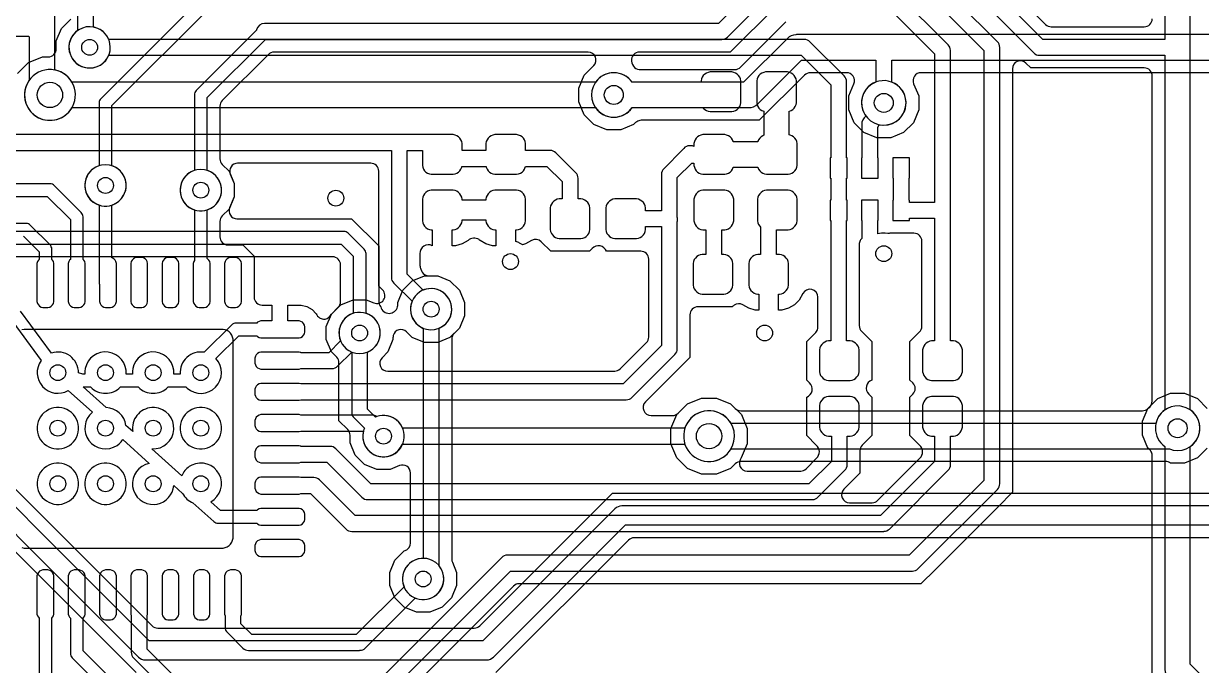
# Model space of a CAD drawing. Header units: millimetres. Extents: x -12.6 to 79.4, y -27 to 65.1.
# Drawn here: x 30.82 to 49.66, y 46.11 to 56.39 of the extents above; entities that cross this region are included whole.
import ezdxf

# ---------------------------------------------------------------- set-up
doc = ezdxf.new("R2010")
doc.units = ezdxf.units.MM

msp = doc.modelspace()

# ---------------------------------------------------------------- linework, layer by layer
at = {"layer": '16_copper'}
for points in [[(28.278, 56.185), (30.904, 56.185), (30.912, 56.177), (30.912, 55.482, 0.952689), (31.548, 54.976), (31.581, 55.019, 0.537101), (31.318, 55.645), (31.318, 57.877), (31.386, 57.877), (31.386, 58.977), (30.936, 58.977), (30.936, 58.197), (30.913, 57.937, 0.022677), (30.912, 57.919), (30.912, 56.591), (28.194, 56.591, 0.198912)], [(31.684, 57.877), (31.684, 56.275), (31.659, 56.256), (31.628, 56.225), (31.602, 56.191), (31.58, 56.153), (31.564, 56.113), (31.552, 56.072), (31.547, 56.029), (31.547, 55.985), (31.552, 55.942), (31.564, 55.901), (31.58, 55.861), (31.602, 55.823), (31.628, 55.789), (31.659, 55.758), (31.693, 55.732), (31.731, 55.71), (31.771, 55.694), (31.812, 55.682), (31.855, 55.677), (31.899, 55.677), (31.942, 55.682, 0.824963), (31.938, 56.332), (31.938, 57.877)], [(43.129, 57.584), (41.934, 56.388), (34.671, 56.388, 0.3458), (34.548, 56.291), (34.546, 56.28), (33.583, 55.317, 0.198912), (33.553, 55.245), (33.553, 54.036), (33.549, 54.034), (33.509, 54.018), (33.471, 53.996), (33.437, 53.97), (33.406, 53.939), (33.38, 53.905), (33.358, 53.867), (33.342, 53.827), (33.33, 53.786), (33.325, 53.743), (33.325, 53.699), (33.33, 53.656), (33.342, 53.615), (33.358, 53.575), (33.38, 53.537), (33.406, 53.503), (33.437, 53.472), (33.471, 53.446), (33.509, 53.424), (33.549, 53.408), (33.59, 53.396), (33.633, 53.391), (33.677, 53.391), (33.72, 53.396, 0.773262), (33.757, 54.036), (33.757, 55.203), (34.688, 56.134), (41.986, 56.134, 0.198912), (42.076, 56.171), (43.346, 57.441, 0.198912)], [(43.586, 57.394), (42.123, 55.931), (40.67, 55.931, 0.439436), (40.544, 55.793), (40.545, 55.786, 0.428142), (40.695, 55.651), (42.197, 55.651, 0.198912), (42.287, 55.689), (43.012, 56.413)], [(33.71, 56.841), (32.059, 55.19, 0.198912), (32.029, 55.118), (32.029, 54.112), (32.025, 54.111), (31.985, 54.094), (31.947, 54.072), (31.913, 54.046), (31.882, 54.015), (31.856, 53.981), (31.834, 53.944), (31.818, 53.904), (31.806, 53.862), (31.801, 53.819), (31.801, 53.776), (31.806, 53.733), (31.818, 53.691), (31.834, 53.651), (31.856, 53.613), (31.882, 53.579), (31.913, 53.548), (31.947, 53.522), (31.985, 53.5), (32.025, 53.484), (32.066, 53.473), (32.109, 53.467), (32.153, 53.467), (32.196, 53.473, 0.773262), (32.233, 54.112), (32.233, 55.076), (33.824, 56.667)], [(54.61, 56.21), (43.18, 56.21), (43.17, 56.209, 0.185976), (43.036, 56.151), (42.334, 55.448), (40.551, 55.448, 0.990827), (39.963, 55.047), (39.991, 55.01, 0.487432), (40.551, 55.042), (42.418, 55.042, 0.198912), (42.562, 55.101), (43.264, 55.804), (44.45, 55.804), (44.45, 55.45, 0.981272), (44.692, 54.781), (44.735, 54.798, 0.654591), (44.704, 55.45), (44.704, 55.804), (54.526, 55.804)], [(54.389, 55.601), (45.172, 55.601, 0.534511), (45.055, 55.425), (45.136, 55.229), (45.136, 55.007), (45.051, 54.801), (44.894, 54.644), (44.688, 54.559), (44.466, 54.559), (44.26, 54.644), (44.103, 54.801), (44.018, 55.007), (44.018, 55.229), (44.099, 55.425, 0.534511), (43.982, 55.601), (43.401, 55.601, 0.198912), (43.311, 55.563), (42.586, 54.839), (40.695, 54.839, 0.147566), (40.626, 54.817), (40.617, 54.811, 0.096784), (40.576, 54.771), (40.37, 54.686), (40.148, 54.686), (39.942, 54.771), (39.785, 54.928), (39.7, 55.134), (39.7, 55.356), (39.785, 55.562), (39.938, 55.714, 0.668179), (39.848, 55.931), (34.824, 55.931, 0.198912), (34.735, 55.894), (33.997, 55.156, 0.198912), (33.96, 55.066), (33.96, 54.223, 0.198912), (33.997, 54.133), (34.107, 54.023), (34.188, 53.827), (34.188, 53.615), (34.116, 53.439, 0.534518), (34.233, 53.264), (36.067, 53.264), (36.5, 52.831), (36.5, 51.937, 0.16802), (36.527, 51.859), (36.533, 51.852, 0.782329), (36.8, 51.854), (36.801, 51.861, 0.104212), (36.805, 51.922), (36.886, 52.118), (37.036, 52.268), (37.232, 52.349), (37.444, 52.349), (37.64, 52.268), (37.79, 52.118), (37.871, 51.922), (37.871, 51.71), (37.79, 51.514), (37.705, 51.429, 0.198912), (37.668, 51.339), (37.668, 47.813, 0.098497), (37.678, 47.765), (37.744, 47.604), (37.744, 47.392), (37.663, 47.196), (37.513, 47.046), (37.317, 46.965), (37.105, 46.965), (36.909, 47.046), (36.759, 47.196), (36.678, 47.392), (36.678, 47.604), (36.759, 47.8), (36.909, 47.95, 0.351345), (37.008, 48.076), (37.008, 49.195, 0.534518), (36.832, 49.313), (36.682, 49.251), (36.47, 49.251), (36.274, 49.332), (36.124, 49.482), (36.043, 49.678), (36.043, 49.798, 0.198912), (36.005, 49.888), (35.865, 50.028), (35.865, 50.958, 0.198912), (35.828, 51.048), (35.743, 51.133), (35.662, 51.329), (35.662, 51.541), (35.743, 51.737), (35.853, 51.847, 0.198912), (35.89, 51.937), (35.89, 52.526, 0.416639), (35.762, 52.654), (29.465, 52.654)], [(29.591, 52.857), (35.899, 52.857), (36.093, 52.663), (36.093, 51.75, 0.696855), (36.068, 51.13), (36.068, 50.165, 0.198912), (36.105, 50.075), (36.271, 49.91), (36.263, 49.89), (36.251, 49.849), (36.246, 49.806), (36.246, 49.762), (36.251, 49.719), (36.263, 49.678), (36.279, 49.638), (36.301, 49.6), (36.327, 49.566), (36.358, 49.535), (36.392, 49.509), (36.43, 49.487), (36.47, 49.471), (36.511, 49.459), (36.554, 49.454), (36.598, 49.454), (36.641, 49.459, 1), (36.511, 50.109), (36.47, 50.097), (36.45, 50.089), (36.322, 50.218), (36.322, 51.13, 0.696855), (36.297, 51.75), (36.297, 52.705, 0.198912), (36.267, 52.777), (36.013, 53.031, 0.198912), (35.941, 53.061), (29.633, 53.061)], [(5.143, 48.489), (20.447, 48.489, 0.198912), (20.555, 48.533), (22.161, 50.14), (28.766, 50.14), (32.658, 46.247, 0.198912), (32.766, 46.203), (38.227, 46.203, 0.198912), (38.335, 46.247), (40.449, 48.362), (51.367, 48.362, 0.944056), (52.026, 48.629), (52.009, 48.672, 0.627338), (51.367, 48.666), (40.386, 48.666, 0.198912), (40.278, 48.622), (38.164, 46.507), (32.829, 46.507), (28.937, 50.4, 0.198912), (28.829, 50.444), (22.098, 50.444, 0.198912), (21.99, 50.4), (20.384, 48.793), (5.08, 48.793, 0.198912)], [(29.222, 50.402), (32.876, 46.748, 0.198912), (32.966, 46.711), (38.027, 46.711, 0.198912), (38.117, 46.748), (40.239, 48.87), (51.202, 48.87, 0.198912)], [(49.75, 49.594), (49.593, 49.437), (49.387, 49.352), (49.165, 49.352, 0.178293), (49.078, 49.378), (42.291, 49.378, 0.198912), (42.202, 49.34), (42.128, 49.267), (41.904, 49.174), (41.662, 49.174), (41.438, 49.267), (41.266, 49.439), (41.173, 49.663), (41.173, 49.905), (41.266, 50.129), (41.438, 50.301), (41.662, 50.394), (41.904, 50.394), (42.128, 50.301), (42.202, 50.228, 0.198912), (42.291, 50.19), (48.713, 50.19, 0.198912), (48.802, 50.228), (48.959, 50.385), (49.165, 50.47), (49.387, 50.47), (49.593, 50.385), (49.75, 50.228)], [(32.619, 45.999), (28.719, 49.899, 0.198912), (28.629, 49.936), (27.932, 49.936, 0.534511), (27.814, 49.761), (27.864, 49.641), (27.864, 49.419), (27.779, 49.213), (27.672, 49.107, 0.198912), (27.635, 49.017), (27.635, 48.087, 0.534518), (27.811, 47.969), (27.961, 48.031), (28.173, 48.031), (28.369, 47.95), (28.519, 47.8), (28.6, 47.604), (28.6, 47.392), (28.519, 47.196), (28.434, 47.111, 0.198912), (28.397, 47.021), (28.397, 45.943, 0.198912)], [(51.202, 48.158), (40.586, 48.158, 0.198912), (40.496, 48.121), (38.374, 45.999)]]:
    msp.add_lwpolyline(points, format="xyb", dxfattribs=at)
for points in [[(37.276, 47.173, 0.568768), (37.465, 47.709), (37.465, 51.511, 0.966785), (37.232, 52.129), (37.192, 52.113, 0.644026), (37.211, 51.511), (37.211, 47.828), (37.189, 47.828), (37.146, 47.823), (37.105, 47.811), (37.065, 47.795), (37.027, 47.773), (36.993, 47.747), (36.962, 47.716), (36.936, 47.682), (36.914, 47.644), (36.898, 47.604), (36.886, 47.563), (36.881, 47.52), (36.881, 47.476), (36.886, 47.433), (36.898, 47.392), (36.914, 47.352), (36.936, 47.314), (36.962, 47.28), (36.993, 47.249), (37.027, 47.223), (37.065, 47.201), (37.105, 47.185), (37.146, 47.173), (37.189, 47.168), (37.233, 47.168)], [(41.862, 49.385, 0.215979), (42.135, 49.581), (49.144, 49.581), (49.161, 49.574), (49.206, 49.561, 1), (49.346, 50.261), (49.299, 50.267, 0.370852), (48.928, 49.987), (42.135, 49.987), (42.122, 50.01), (42.089, 50.053), (42.052, 50.09), (42.009, 50.123), (41.963, 50.149), (41.914, 50.17), (41.862, 50.183), (41.81, 50.19), (41.756, 50.19), (41.704, 50.183), (41.652, 50.17), (41.603, 50.149), (41.557, 50.123), (41.514, 50.09), (41.477, 50.053), (41.444, 50.01), (41.418, 49.964), (41.397, 49.915), (41.384, 49.863), (41.377, 49.811), (41.377, 49.757), (41.384, 49.705), (41.397, 49.653), (41.418, 49.604), (41.444, 49.558), (41.477, 49.515), (41.514, 49.478), (41.557, 49.445), (41.603, 49.419), (41.652, 49.398), (41.704, 49.385), (41.756, 49.378), (41.81, 49.378)]]:
    msp.add_lwpolyline(points, format="xyb", close=True, dxfattribs=at)
at = {"layer": '1_copper'}
for points in [[(50.91, 61.993), (49.132, 60.215, 0.198912), (49.073, 60.071), (49.073, 56.134), (47.119, 56.134), (45.124, 58.129, 0.198912), (45.034, 58.166), (41.556, 58.166, 0.981272), (40.887, 57.924), (40.905, 57.881, 0.654591), (41.556, 57.912), (44.982, 57.912), (46.976, 55.917, 0.198912), (47.066, 55.88), (49.073, 55.88), (49.073, 50.203, 0.522723), (49.073, 49.619), (49.073, 46.05, 0.198912), (49.132, 45.907), (50.999, 44.04, 0.198912)], [(51.227, 44.386), (49.479, 46.134), (49.479, 49.619, 0.522723), (49.479, 50.203), (49.479, 59.987), (51.198, 61.705, 1)], [(45.171, 58.369), (47.166, 56.374, 0.198912), (47.256, 56.337), (48.743, 56.337, 0.414214), (48.87, 56.464)], [(36.615, 45.63), (38.61, 47.625), (45.034, 47.625, 0.198912), (45.124, 47.662), (46.394, 48.932, 0.198912), (46.431, 49.022), (46.431, 56.007, 0.198912), (46.394, 56.097), (45.124, 57.367, 0.198912), (45.034, 57.404), (40.134, 57.404), (39.898, 57.64, 0.981268), (39.254, 57.943), (39.236, 57.9, 0.65459), (39.718, 57.46), (39.991, 57.187, 0.198912), (40.081, 57.15), (44.982, 57.15), (46.177, 55.954), (46.177, 49.075), (44.982, 47.879), (38.557, 47.879, 0.198912), (38.467, 47.842), (36.473, 45.847)], [(44.651, 56.642), (45.39, 55.904), (45.39, 53.525), (44.99, 53.525), (44.99, 53.561), (44.982, 53.561), (44.982, 53.911), (44.99, 53.911), (44.99, 54.236), (44.72, 54.236), (44.72, 53.911), (44.728, 53.911), (44.728, 53.561), (44.72, 53.561), (44.72, 53.236), (44.99, 53.236), (44.99, 53.271), (45.39, 53.271), (45.39, 51.308), (45.342, 51.308), (45.312, 51.302), (45.283, 51.29), (45.257, 51.273), (45.235, 51.25), (45.217, 51.224), (45.205, 51.196), (45.199, 51.165), (45.199, 50.816), (45.205, 50.785), (45.217, 50.757), (45.235, 50.731), (45.257, 50.708), (45.283, 50.691), (45.312, 50.679), (45.342, 50.673), (45.691, 50.673), (45.722, 50.679), (45.751, 50.691), (45.777, 50.708), (45.799, 50.731), (45.816, 50.757), (45.828, 50.785), (45.834, 50.816), (45.834, 51.165), (45.828, 51.196), (45.816, 51.224), (45.799, 51.25), (45.777, 51.273), (45.751, 51.29), (45.722, 51.302), (45.691, 51.308), (45.644, 51.308), (45.644, 55.956), (45.643, 55.962, 0.187839), (45.607, 56.046), (44.794, 56.859, 0.198912)], [(30.725, 55.59), (30.897, 55.762), (31.121, 55.855), (31.217, 55.855, 0.414214), (31.344, 55.982), (31.344, 56.113), (31.425, 56.309), (31.575, 56.459)], [(48.87, 45.882), (48.87, 49.475, 0.147551), (48.848, 49.544), (48.842, 49.553, 0.096788), (48.802, 49.594), (48.717, 49.8), (48.717, 50.022), (48.802, 50.228, 0.28462), (48.87, 50.347), (48.87, 55.55, 0.414214), (48.743, 55.677), (46.929, 55.677), (46.851, 55.755, 0.668185), (46.634, 55.665), (46.634, 48.885), (46.404, 48.655), (46.404, 48.655), (45.402, 47.652), (45.402, 47.652), (45.171, 47.422), (38.747, 47.422, 0.198912), (38.657, 47.385), (36.662, 45.39)], [(28.628, 54.356), (36.703, 54.356), (36.703, 52.324, 0.198912), (36.74, 52.234), (37.033, 51.942, 0.966787), (37.635, 51.67), (37.651, 51.71, 0.644022), (37.212, 52.121), (36.957, 52.377), (36.957, 54.356), (37.198, 54.356), (37.198, 54.118), (37.204, 54.087), (37.216, 54.059), (37.234, 54.033), (37.256, 54.01), (37.282, 53.993), (37.311, 53.981), (37.341, 53.975), (37.69, 53.975), (37.721, 53.981), (37.75, 53.993), (37.776, 54.01), (37.798, 54.033), (37.815, 54.059), (37.827, 54.087), (37.83, 54.102), (38.218, 54.102), (38.22, 54.087), (38.232, 54.059), (38.25, 54.033), (38.272, 54.01), (38.298, 53.993), (38.327, 53.981), (38.357, 53.975), (38.706, 53.975), (38.737, 53.981), (38.766, 53.993), (38.792, 54.01), (38.814, 54.033), (38.831, 54.059), (38.843, 54.087), (38.846, 54.102), (39.19, 54.102), (39.434, 53.859), (39.434, 53.581), (39.386, 53.581), (39.355, 53.575), (39.327, 53.563), (39.301, 53.546), (39.278, 53.524), (39.261, 53.498), (39.249, 53.469), (39.243, 53.438), (39.243, 53.089), (39.249, 53.059), (39.261, 53.03), (39.278, 53.004), (39.301, 52.982), (39.327, 52.964), (39.355, 52.952), (39.386, 52.946), (39.735, 52.946), (39.766, 52.952), (39.794, 52.964), (39.82, 52.982), (39.843, 53.004), (39.86, 53.03), (39.872, 53.059), (39.878, 53.089), (39.878, 53.438), (39.872, 53.469), (39.86, 53.498), (39.843, 53.524), (39.82, 53.546), (39.794, 53.563), (39.766, 53.575), (39.735, 53.581), (39.688, 53.581), (39.688, 53.912, 0.198912), (39.65, 54.001), (39.333, 54.319, 0.198912), (39.243, 54.356), (38.849, 54.356), (38.849, 54.467), (38.843, 54.498), (38.831, 54.526), (38.814, 54.552), (38.792, 54.575), (38.766, 54.592), (38.737, 54.604), (38.706, 54.61), (38.357, 54.61), (38.327, 54.604), (38.298, 54.592), (38.272, 54.575), (38.25, 54.552), (38.232, 54.526), (38.22, 54.498), (38.214, 54.467), (38.214, 54.356), (37.833, 54.356), (37.833, 54.467), (37.827, 54.498), (37.815, 54.526), (37.798, 54.552), (37.776, 54.575), (37.75, 54.592), (37.721, 54.604), (37.69, 54.61), (28.575, 54.61)], [(30.588, 51.693), (31.101, 50.993, 0.809043), (31.534, 50.514), (31.921, 50.166, 0.951262), (32.315, 49.636), (32.349, 49.662, 0.066592), (32.407, 49.728), (32.83, 49.347, 0.939389), (32.915, 48.692), (32.958, 48.697, 0.333847), (33.222, 48.994), (33.363, 48.867, 0.175397), (33.53, 48.716), (33.862, 48.418, 0.185397), (33.93, 48.391), (34.55, 48.391), (34.562, 48.38), (34.587, 48.365), (34.614, 48.358), (35.226, 48.358), (35.254, 48.365), (35.279, 48.38), (35.299, 48.4), (35.313, 48.424), (35.32, 48.452), (35.32, 48.534), (35.313, 48.562), (35.299, 48.586), (35.279, 48.606), (35.254, 48.621), (35.226, 48.628), (34.614, 48.628), (34.587, 48.621), (34.562, 48.606), (34.55, 48.595), (33.969, 48.595), (33.815, 48.733, 0.976187), (33.509, 49.319), (33.471, 49.297, 0.145949), (33.351, 49.151), (32.874, 49.581, 0.995672), (32.915, 50.241), (32.871, 50.241, 0.442911), (32.567, 49.858), (32.458, 49.956, 0.36636), (32.141, 50.241), (31.775, 50.571), (31.893, 50.571, 0.426528), (32.369, 50.571), (32.655, 50.571, 0.426528), (33.131, 50.571), (33.401, 50.571, 0.035638), (33.415, 50.573), (33.437, 50.551, 0.95066), (33.897, 51.025), (34.263, 51.391), (34.55, 51.391), (34.562, 51.38), (34.587, 51.365), (34.614, 51.358), (35.226, 51.358), (35.254, 51.365), (35.279, 51.38), (35.299, 51.4), (35.313, 51.424), (35.32, 51.452), (35.32, 51.534), (35.313, 51.562), (35.299, 51.586), (35.279, 51.606), (35.254, 51.621), (35.226, 51.628), (35.047, 51.628), (35.047, 51.882), (35.26, 51.882), (35.352, 51.857), (35.434, 51.81), (35.502, 51.742, 0.143467), (35.553, 51.679), (35.563, 51.673, 0.143294), (35.633, 51.657), (35.645, 51.659, 0.233671), (35.743, 51.737), (35.893, 51.887), (36.089, 51.968), (36.301, 51.968), (36.424, 51.917, 0.820695), (36.562, 52.125), (36.5, 52.187), (36.5, 54.026, 0.414214), (36.373, 54.153), (34.244, 54.153, 0.534518), (34.126, 53.977), (34.188, 53.827), (34.188, 53.615), (34.107, 53.419), (33.997, 53.309, 0.198912), (33.96, 53.219), (33.96, 52.973, 0.414214), (34.087, 52.846), (34.326, 52.846), (34.508, 52.664), (34.508, 52.009, 0.414214), (34.635, 51.882), (34.793, 51.882), (34.793, 51.628), (34.614, 51.628), (34.587, 51.621), (34.562, 51.606), (34.55, 51.595), (34.221, 51.595, 0.198912), (34.149, 51.565), (33.71, 51.126, 0.487769), (33.325, 50.775), (33.223, 50.775, 0.941985), (32.568, 50.865), (32.563, 50.822, 0.0356), (32.563, 50.775), (32.461, 50.775, 0.941985), (31.806, 50.865), (31.801, 50.822), (31.801, 50.778, -0.004561), (31.801, 50.775), (31.766, 50.775), (31.699, 50.797, 0.514391), (31.265, 51.114), (30.772, 51.786)], [(30.16, 53.619), (31.2, 53.619), (31.569, 53.251), (31.569, 52.613), (31.557, 52.601), (31.543, 52.577), (31.535, 52.549), (31.535, 51.937), (31.543, 51.909), (31.557, 51.885), (31.577, 51.865), (31.602, 51.85), (31.629, 51.843), (31.711, 51.843), (31.739, 51.85), (31.764, 51.865), (31.784, 51.885), (31.798, 51.909), (31.805, 51.937), (31.805, 52.549), (31.798, 52.577), (31.784, 52.601), (31.772, 52.613), (31.772, 53.293, 0.198912), (31.742, 53.365), (31.314, 53.793, 0.198912), (31.242, 53.823), (30.16, 53.823, 0.943616)], [(30.819, 52.984), (31.069, 52.735), (31.069, 52.613), (31.057, 52.601), (31.043, 52.577), (31.035, 52.549), (31.035, 51.937), (31.043, 51.909), (31.057, 51.885), (31.077, 51.865), (31.102, 51.85), (31.129, 51.843), (31.211, 51.843), (31.239, 51.85), (31.264, 51.865), (31.284, 51.885), (31.298, 51.909), (31.305, 51.937), (31.305, 52.549), (31.298, 52.577), (31.284, 52.601), (31.272, 52.613), (31.272, 52.777, 0.198912), (31.242, 52.849), (30.933, 53.158, 0.198912), (30.861, 53.188), (29.506, 53.188)], [(32.838, 45.284), (31.772, 46.35), (31.772, 46.873), (31.784, 46.885), (31.798, 46.909), (31.805, 46.937), (31.805, 47.549), (31.798, 47.577), (31.784, 47.601), (31.764, 47.621), (31.739, 47.636), (31.711, 47.643), (31.629, 47.643), (31.602, 47.636), (31.577, 47.621), (31.557, 47.601), (31.543, 47.577), (31.535, 47.549), (31.535, 46.937), (31.543, 46.909), (31.557, 46.885), (31.569, 46.873), (31.569, 46.308, 0.198912), (31.598, 46.236), (32.664, 45.17)], [(33.327, 45.847), (32.797, 46.376), (32.797, 46.908), (32.798, 46.909), (32.805, 46.937), (32.805, 47.549), (32.798, 47.577), (32.784, 47.601), (32.764, 47.621), (32.739, 47.636), (32.711, 47.643), (32.629, 47.643), (32.602, 47.636), (32.577, 47.621), (32.557, 47.601), (32.543, 47.577), (32.535, 47.549), (32.535, 46.937), (32.543, 46.909), (32.543, 46.908), (32.543, 46.324, 0.198912), (32.58, 46.234), (33.184, 45.63, 0.198912)]]:
    msp.add_lwpolyline(points, format="xyb", dxfattribs=at)
for points in [[(44.071, 50.679), (44.1, 50.691), (44.126, 50.708), (44.148, 50.731), (44.165, 50.757), (44.177, 50.785), (44.183, 50.816), (44.183, 51.165), (44.177, 51.196), (44.165, 51.224), (44.148, 51.25), (44.126, 51.273), (44.1, 51.29), (44.071, 51.302), (44.04, 51.308), (43.982, 51.308), (43.982, 53.236), (43.99, 53.236), (43.99, 53.561), (43.982, 53.561), (43.982, 53.911), (43.99, 53.911), (43.99, 54.236), (43.982, 54.236), (43.982, 55.459, 0.198912), (43.945, 55.549), (43.397, 56.097, 0.198912), (43.307, 56.134), (32.182, 56.134, 0.966785), (31.564, 55.901), (31.58, 55.861, 0.644026), (32.182, 55.88), (43.254, 55.88), (43.728, 55.406), (43.728, 54.236), (43.72, 54.236), (43.72, 53.911), (43.728, 53.911), (43.728, 53.561), (43.72, 53.561), (43.72, 53.236), (43.728, 53.236), (43.728, 51.308), (43.691, 51.308), (43.661, 51.302), (43.632, 51.29), (43.606, 51.273), (43.584, 51.25), (43.566, 51.224), (43.554, 51.196), (43.548, 51.165), (43.548, 50.816), (43.554, 50.785), (43.566, 50.757), (43.584, 50.731), (43.606, 50.708), (43.632, 50.691), (43.661, 50.679), (43.691, 50.673), (44.04, 50.673)], [(31.321, 54.846, 0.215979), (31.594, 55.042), (39.967, 55.042, 0.522723), (40.551, 55.042), (41.687, 55.042), (41.691, 55.036), (41.714, 55.014), (41.74, 54.996), (41.768, 54.984), (41.799, 54.978), (42.148, 54.978), (42.179, 54.984), (42.207, 54.996), (42.233, 55.014), (42.256, 55.036), (42.273, 55.062), (42.285, 55.091), (42.291, 55.121), (42.291, 55.47), (42.285, 55.501), (42.273, 55.53), (42.256, 55.556), (42.233, 55.578), (42.207, 55.595), (42.179, 55.607), (42.148, 55.613), (41.799, 55.613), (41.768, 55.607), (41.74, 55.595), (41.714, 55.578), (41.691, 55.556), (41.674, 55.53), (41.662, 55.501), (41.656, 55.47), (41.656, 55.448), (40.551, 55.448, 0.522723), (39.967, 55.448), (31.594, 55.448), (31.581, 55.471), (31.548, 55.514), (31.511, 55.551), (31.468, 55.584), (31.422, 55.61), (31.373, 55.631), (31.321, 55.644), (31.269, 55.651), (31.215, 55.651), (31.163, 55.644), (31.111, 55.631), (31.062, 55.61), (31.016, 55.584), (30.973, 55.551), (30.936, 55.514), (30.903, 55.471), (30.877, 55.425), (30.856, 55.376), (30.843, 55.324), (30.836, 55.272), (30.836, 55.218), (30.843, 55.166), (30.856, 55.114), (30.877, 55.065), (30.903, 55.019), (30.936, 54.976), (30.973, 54.939), (31.016, 54.906), (31.062, 54.88), (31.111, 54.859), (31.163, 54.846), (31.215, 54.839), (31.269, 54.839)], [(35.254, 50.365), (35.255, 50.366), (40.46, 50.366, 0.198912), (40.55, 50.403), (41.238, 51.091, 0.198912), (41.275, 51.181), (41.275, 53.213, 0.139409), (41.272, 53.29), (41.274, 53.299, 0.029897), (41.275, 53.315), (41.275, 53.922), (41.505, 54.153), (41.542, 54.153), (41.542, 54.118), (41.548, 54.087), (41.56, 54.059), (41.577, 54.033), (41.599, 54.01), (41.625, 53.993), (41.654, 53.981), (41.685, 53.975), (42.034, 53.975), (42.064, 53.981), (42.093, 53.993), (42.119, 54.01), (42.141, 54.033), (42.159, 54.059), (42.171, 54.087), (42.171, 54.089), (42.563, 54.089), (42.564, 54.087), (42.576, 54.059), (42.593, 54.033), (42.615, 54.01), (42.641, 53.993), (42.67, 53.981), (42.701, 53.975), (43.05, 53.975), (43.08, 53.981), (43.109, 53.993), (43.135, 54.01), (43.157, 54.033), (43.175, 54.059), (43.187, 54.087), (43.193, 54.118), (43.193, 54.467), (43.187, 54.498), (43.175, 54.526), (43.157, 54.552), (43.135, 54.575), (43.109, 54.592), (43.08, 54.604), (43.066, 54.607), (43.066, 54.984), (43.068, 54.984), (43.096, 54.996), (43.122, 55.014), (43.145, 55.036), (43.162, 55.062), (43.174, 55.091), (43.18, 55.121), (43.18, 55.47), (43.174, 55.501), (43.162, 55.53), (43.145, 55.556), (43.122, 55.578), (43.096, 55.595), (43.068, 55.607), (43.037, 55.613), (42.688, 55.613), (42.657, 55.607), (42.629, 55.595), (42.603, 55.578), (42.58, 55.556), (42.563, 55.53), (42.551, 55.501), (42.545, 55.47), (42.545, 55.121), (42.551, 55.091), (42.563, 55.062), (42.58, 55.036), (42.603, 55.014), (42.629, 54.996), (42.657, 54.984), (42.659, 54.984), (42.659, 54.599), (42.641, 54.592), (42.615, 54.575), (42.593, 54.552), (42.576, 54.526), (42.564, 54.498), (42.563, 54.496), (42.171, 54.496), (42.171, 54.498), (42.159, 54.526), (42.141, 54.552), (42.119, 54.575), (42.093, 54.592), (42.064, 54.604), (42.034, 54.61), (41.685, 54.61), (41.654, 54.604), (41.625, 54.592), (41.599, 54.575), (41.577, 54.552), (41.56, 54.526), (41.548, 54.498), (41.542, 54.467), (41.542, 54.419, 0.38393), (41.363, 54.37), (41.058, 54.065, 0.198912), (41.021, 53.975), (41.021, 53.391), (40.767, 53.391), (40.767, 53.438), (40.761, 53.469), (40.749, 53.498), (40.732, 53.524), (40.709, 53.546), (40.683, 53.563), (40.655, 53.575), (40.624, 53.581), (40.275, 53.581), (40.244, 53.575), (40.216, 53.563), (40.19, 53.546), (40.167, 53.524), (40.15, 53.498), (40.138, 53.469), (40.132, 53.438), (40.132, 53.089), (40.138, 53.059), (40.15, 53.03), (40.167, 53.004), (40.19, 52.982), (40.216, 52.964), (40.244, 52.952), (40.275, 52.946), (40.624, 52.946), (40.655, 52.952), (40.683, 52.964), (40.709, 52.982), (40.732, 53.004), (40.749, 53.03), (40.761, 53.059), (40.767, 53.089), (40.767, 53.137), (41.021, 53.137), (41.021, 51.234), (40.407, 50.62), (35.255, 50.62), (35.254, 50.621), (35.226, 50.628), (34.614, 50.628), (34.587, 50.621), (34.562, 50.606), (34.542, 50.586), (34.528, 50.562), (34.52, 50.534), (34.52, 50.452), (34.528, 50.424), (34.542, 50.4), (34.562, 50.38), (34.587, 50.365), (34.614, 50.358), (35.226, 50.358)], [(44.49, 54.236), (44.482, 54.236), (44.482, 54.732), (44.506, 54.769), (44.507, 54.768, 1), (44.647, 55.468), (44.6, 55.474, 0.621838), (44.281, 54.92), (44.292, 54.906, 0.291621), (44.228, 54.769), (44.228, 54.236), (44.22, 54.236), (44.22, 53.911), (44.49, 53.911)], [(32.239, 51.85), (32.264, 51.865), (32.284, 51.885), (32.298, 51.909), (32.305, 51.937), (32.305, 52.549), (32.298, 52.577), (32.284, 52.601), (32.264, 52.621), (32.239, 52.636), (32.233, 52.637), (32.233, 53.483, 0.943616), (32.066, 54.122), (32.025, 54.111, 0.722243), (32.029, 53.483), (32.029, 52.243, 0.080385), (32.035, 52.211), (32.035, 51.937), (32.043, 51.909), (32.057, 51.885), (32.077, 51.865), (32.102, 51.85), (32.129, 51.843), (32.211, 51.843)], [(33.739, 51.85), (33.764, 51.865), (33.784, 51.885), (33.798, 51.909), (33.805, 51.937), (33.805, 52.549), (33.798, 52.577), (33.784, 52.601), (33.764, 52.621), (33.757, 52.625), (33.757, 53.406, 0.943616), (33.59, 54.046), (33.549, 54.034, 0.722243), (33.553, 53.406), (33.553, 52.595), (33.543, 52.577), (33.535, 52.549), (33.535, 51.937), (33.543, 51.909), (33.557, 51.885), (33.577, 51.865), (33.602, 51.85), (33.629, 51.843), (33.711, 51.843)], [(40.276, 50.824, 0.187839), (40.36, 50.86), (40.781, 51.281, 0.198912), (40.818, 51.37), (40.818, 52.616, 0.414214), (40.691, 52.743), (40.141, 52.743, 0.5608), (39.915, 52.789), (39.869, 52.743), (39.252, 52.743), (39.099, 52.896, 0.339455), (38.946, 52.916), (38.85, 52.86), (38.8, 52.847), (38.792, 52.853), (38.754, 52.875, 0.051414), (38.691, 52.898), (38.691, 53.086), (38.706, 53.086), (38.737, 53.092), (38.766, 53.104), (38.792, 53.121), (38.814, 53.144), (38.831, 53.17), (38.843, 53.198), (38.849, 53.229), (38.849, 53.578), (38.843, 53.609), (38.831, 53.637), (38.814, 53.663), (38.792, 53.686), (38.766, 53.703), (38.737, 53.715), (38.706, 53.721), (38.357, 53.721), (38.327, 53.715), (38.298, 53.703), (38.272, 53.686), (38.25, 53.663), (38.232, 53.637), (38.22, 53.609), (38.214, 53.578), (38.214, 53.562), (37.833, 53.562), (37.833, 53.578), (37.827, 53.609), (37.815, 53.637), (37.798, 53.663), (37.776, 53.686), (37.75, 53.703), (37.721, 53.715), (37.69, 53.721), (37.341, 53.721), (37.311, 53.715), (37.282, 53.703), (37.256, 53.686), (37.234, 53.663), (37.216, 53.637), (37.204, 53.609), (37.198, 53.578), (37.198, 53.229), (37.204, 53.198), (37.216, 53.17), (37.234, 53.144), (37.256, 53.121), (37.282, 53.104), (37.311, 53.092), (37.341, 53.086), (37.357, 53.086), (37.357, 52.832, 0.570446), (37.16, 52.705), (37.16, 52.513, 0.111437), (37.173, 52.459), (37.175, 52.454, 0.371529), (37.324, 52.349), (37.444, 52.349), (37.64, 52.268), (37.79, 52.118), (37.871, 51.922), (37.871, 51.71), (37.79, 51.514), (37.64, 51.364), (37.444, 51.283), (37.232, 51.283), (37.036, 51.364), (36.945, 51.454, 0.579219), (36.733, 51.397), (36.732, 51.39, 0.104204), (36.728, 51.329), (36.647, 51.133), (36.554, 51.04, 0.668185), (36.644, 50.823), (40.271, 50.823)], [(43.25, 49.226, 0.187839), (43.334, 49.262), (43.498, 49.426), (43.502, 49.431, 0.450226), (43.498, 49.64), (43.345, 49.793), (43.345, 50.41, 0.5608), (43.391, 50.636), (43.345, 50.682), (43.345, 51.299), (43.488, 51.442, 0.198912), (43.525, 51.532), (43.525, 52.011, 0.78014), (43.284, 52.065), (43.225, 51.963), (43.148, 51.886), (43.054, 51.831), (42.949, 51.803), (42.894, 51.803), (42.894, 52.057), (42.91, 52.057), (42.941, 52.063), (42.969, 52.075), (42.995, 52.093), (43.018, 52.115), (43.035, 52.141), (43.047, 52.17), (43.053, 52.2), (43.053, 52.549), (43.047, 52.58), (43.035, 52.609), (43.018, 52.635), (42.995, 52.657), (42.969, 52.674), (42.941, 52.686), (42.91, 52.692), (42.863, 52.692), (42.863, 53.086), (43.05, 53.086), (43.08, 53.092), (43.109, 53.104), (43.135, 53.121), (43.157, 53.144), (43.175, 53.17), (43.187, 53.198), (43.193, 53.229), (43.193, 53.578), (43.187, 53.609), (43.175, 53.637), (43.157, 53.663), (43.135, 53.686), (43.109, 53.703), (43.08, 53.715), (43.05, 53.721), (42.701, 53.721), (42.67, 53.715), (42.641, 53.703), (42.615, 53.686), (42.593, 53.663), (42.576, 53.637), (42.564, 53.609), (42.558, 53.578), (42.558, 53.229), (42.564, 53.198), (42.576, 53.17), (42.593, 53.144), (42.608, 53.128), (42.608, 52.692), (42.561, 52.692), (42.53, 52.686), (42.502, 52.674), (42.476, 52.657), (42.453, 52.635), (42.436, 52.609), (42.424, 52.58), (42.418, 52.549), (42.418, 52.2), (42.424, 52.17), (42.436, 52.141), (42.453, 52.115), (42.476, 52.093), (42.502, 52.075), (42.53, 52.063), (42.561, 52.057), (42.577, 52.057), (42.577, 51.803), (42.522, 51.803), (42.417, 51.831), (42.321, 51.887, 0.284778), (42.187, 51.883), (42.174, 51.871, 0.039981), (42.155, 51.854), (41.605, 51.854, 0.414214), (41.478, 51.727), (41.478, 51.044), (40.827, 50.393), (40.765, 50.331, 0.668191), (40.855, 50.114), (41.198, 50.114, 0.198912), (41.288, 50.151), (41.438, 50.301), (41.662, 50.394), (41.904, 50.394), (42.128, 50.301), (42.3, 50.129), (42.393, 49.905), (42.393, 49.663), (42.299, 49.437, 0.650041), (42.393, 49.225), (43.245, 49.225)], [(44.393, 48.718, 0.187839), (44.477, 48.754), (45.149, 49.426), (45.153, 49.431, 0.45023), (45.149, 49.64), (44.996, 49.793), (44.996, 50.41), (45.042, 50.456, 0.414219), (45.042, 50.636), (44.996, 50.682), (44.996, 51.299), (45.149, 51.452, 0.198912), (45.187, 51.542), (45.187, 52.905, 0.414214), (45.06, 53.032), (44.68, 53.032, 0.033478), (44.663, 53.03), (44.652, 53.029, 0.018022), (44.642, 53.03), (44.599, 53.035, 0.089357), (44.482, 53.021), (44.482, 53.236), (44.49, 53.236), (44.49, 53.561), (44.22, 53.561), (44.22, 53.236), (44.228, 53.236), (44.228, 52.949, 0.047966), (44.207, 52.924), (44.2, 52.913, 0.120111), (44.185, 52.855), (44.185, 51.553, 0.198912), (44.223, 51.463), (44.386, 51.299), (44.386, 50.682, 0.56081), (44.34, 50.456), (44.386, 50.41), (44.386, 49.793), (44.233, 49.64, 0.198912), (44.196, 49.55), (44.196, 49.19), (43.94, 48.934, 0.668179), (44.03, 48.717), (44.388, 48.717)], [(37.675, 52.832), (37.675, 53.086), (37.69, 53.086), (37.721, 53.092), (37.75, 53.104), (37.776, 53.121), (37.798, 53.144), (37.815, 53.17), (37.827, 53.198), (37.833, 53.229), (37.833, 53.245), (38.214, 53.245), (38.214, 53.229), (38.22, 53.198), (38.232, 53.17), (38.25, 53.144), (38.272, 53.121), (38.298, 53.104), (38.327, 53.092), (38.357, 53.086), (38.373, 53.086), (38.373, 52.832), (38.319, 52.832), (38.214, 52.86), (38.12, 52.914), (38.114, 52.92), (38.104, 52.929, 0.352344), (37.928, 52.914), (37.834, 52.86), (37.729, 52.832)], [(35.254, 50.865), (35.255, 50.866), (35.753, 50.866, 0.198912), (35.843, 50.903), (36.069, 51.13, 0.966787), (36.341, 51.732), (36.301, 51.748, 0.644022), (35.89, 51.309), (35.7, 51.12), (35.255, 51.12), (35.254, 51.121), (35.226, 51.128), (34.614, 51.128), (34.587, 51.121), (34.562, 51.106), (34.542, 51.086), (34.528, 51.062), (34.52, 51.034), (34.52, 50.952), (34.528, 50.924), (34.542, 50.9), (34.562, 50.88), (34.587, 50.865), (34.614, 50.858), (35.226, 50.858)], [(44.582, 48.261, 0.187839), (44.667, 48.297), (45.607, 49.237, 0.198912), (45.644, 49.327), (45.644, 49.784), (45.691, 49.784), (45.722, 49.79), (45.751, 49.802), (45.777, 49.819), (45.799, 49.842), (45.816, 49.868), (45.828, 49.896), (45.834, 49.927), (45.834, 50.276), (45.828, 50.307), (45.816, 50.335), (45.799, 50.361), (45.777, 50.384), (45.751, 50.401), (45.722, 50.413), (45.691, 50.419), (45.342, 50.419), (45.312, 50.413), (45.283, 50.401), (45.257, 50.384), (45.235, 50.361), (45.217, 50.335), (45.205, 50.307), (45.199, 50.276), (45.199, 49.927), (45.205, 49.896), (45.217, 49.868), (45.235, 49.842), (45.257, 49.819), (45.283, 49.802), (45.312, 49.79), (45.342, 49.784), (45.39, 49.784), (45.39, 49.379), (44.524, 48.514), (36.121, 48.514), (35.552, 49.083, 0.198912), (35.462, 49.12), (35.255, 49.12), (35.254, 49.121), (35.226, 49.128), (34.614, 49.128), (34.587, 49.121), (34.562, 49.106), (34.542, 49.086), (34.528, 49.062), (34.52, 49.034), (34.52, 48.952), (34.528, 48.924), (34.542, 48.9), (34.562, 48.88), (34.587, 48.865), (34.614, 48.858), (35.226, 48.858), (35.254, 48.865), (35.255, 48.866), (35.409, 48.866), (35.978, 48.297, 0.198912), (36.068, 48.26), (44.577, 48.26)], [(43.439, 48.769, 0.187839), (43.524, 48.805), (43.956, 49.237, 0.198912), (43.993, 49.327), (43.993, 49.784), (44.04, 49.784), (44.071, 49.79), (44.1, 49.802), (44.126, 49.819), (44.148, 49.842), (44.165, 49.868), (44.177, 49.896), (44.183, 49.927), (44.183, 50.276), (44.177, 50.307), (44.165, 50.335), (44.148, 50.361), (44.126, 50.384), (44.1, 50.401), (44.071, 50.413), (44.04, 50.419), (43.691, 50.419), (43.661, 50.413), (43.632, 50.401), (43.606, 50.384), (43.584, 50.361), (43.566, 50.335), (43.554, 50.307), (43.548, 50.276), (43.548, 49.927), (43.554, 49.896), (43.566, 49.868), (43.584, 49.842), (43.606, 49.819), (43.632, 49.802), (43.661, 49.79), (43.691, 49.784), (43.739, 49.784), (43.739, 49.379), (43.381, 49.022), (36.375, 49.022), (35.814, 49.583, 0.198912), (35.724, 49.62), (35.255, 49.62), (35.254, 49.621), (35.226, 49.628), (34.614, 49.628), (34.587, 49.621), (34.562, 49.606), (34.542, 49.586), (34.528, 49.562), (34.52, 49.534), (34.52, 49.452), (34.528, 49.424), (34.542, 49.4), (34.562, 49.38), (34.587, 49.365), (34.614, 49.358), (35.226, 49.358), (35.254, 49.365), (35.255, 49.366), (35.671, 49.366), (36.232, 48.805, 0.198912), (36.322, 48.768), (43.434, 48.768)], [(41.862, 49.385, 1), (41.704, 50.183), (41.652, 50.17, 0.235788), (41.396, 49.911), (36.881, 49.911, 0.357215), (36.511, 50.109), (36.47, 50.097, 0.196763), (36.367, 50.12), (35.255, 50.12), (35.254, 50.121), (35.226, 50.128), (34.614, 50.128), (34.587, 50.121), (34.562, 50.106), (34.542, 50.086), (34.528, 50.062), (34.52, 50.034), (34.52, 49.952), (34.528, 49.924), (34.542, 49.9), (34.562, 49.88), (34.587, 49.865), (34.614, 49.858), (35.226, 49.858), (35.254, 49.865), (35.255, 49.866), (36.256, 49.866, 0.930545), (36.881, 49.657), (41.396, 49.657), (41.397, 49.653), (41.418, 49.604), (41.444, 49.558), (41.477, 49.515), (41.514, 49.478), (41.557, 49.445), (41.603, 49.419), (41.652, 49.398), (41.704, 49.385), (41.756, 49.378), (41.81, 49.378)], [(36.2, 46.356, 0.187839), (36.285, 46.392), (37.085, 47.193, 0.966787), (37.357, 47.795), (37.317, 47.811, 0.644022), (36.906, 47.372), (36.142, 46.609), (34.47, 46.609), (34.297, 46.781), (34.297, 46.908), (34.298, 46.909), (34.305, 46.937), (34.305, 47.549), (34.298, 47.577), (34.284, 47.601), (34.264, 47.621), (34.239, 47.636), (34.211, 47.643), (34.129, 47.643), (34.102, 47.636), (34.077, 47.621), (34.057, 47.601), (34.043, 47.577), (34.035, 47.549), (34.035, 46.937), (34.043, 46.909), (34.043, 46.908), (34.043, 46.729, 0.198912), (34.08, 46.639), (34.327, 46.392, 0.198912), (34.417, 46.355), (36.195, 46.355)]]:
    msp.add_lwpolyline(points, format="xyb", close=True, dxfattribs=at)
for points in [[(42.052, 52.063), (42.08, 52.075), (42.106, 52.093), (42.129, 52.115), (42.146, 52.141), (42.158, 52.17), (42.164, 52.2), (42.164, 52.549), (42.158, 52.58), (42.146, 52.609), (42.129, 52.635), (42.106, 52.657), (42.08, 52.674), (42.052, 52.686), (42.021, 52.692), (41.986, 52.692), (41.986, 53.086), (42.034, 53.086), (42.064, 53.092), (42.093, 53.104), (42.119, 53.121), (42.141, 53.144), (42.159, 53.17), (42.171, 53.198), (42.177, 53.229), (42.177, 53.578), (42.171, 53.609), (42.159, 53.637), (42.141, 53.663), (42.119, 53.686), (42.093, 53.703), (42.064, 53.715), (42.034, 53.721), (41.685, 53.721), (41.654, 53.715), (41.625, 53.703), (41.599, 53.686), (41.577, 53.663), (41.56, 53.637), (41.548, 53.609), (41.542, 53.578), (41.542, 53.229), (41.548, 53.198), (41.56, 53.17), (41.577, 53.144), (41.599, 53.121), (41.625, 53.104), (41.654, 53.092), (41.685, 53.086), (41.732, 53.086), (41.732, 52.692), (41.672, 52.692), (41.641, 52.686), (41.613, 52.674), (41.587, 52.657), (41.564, 52.635), (41.547, 52.609), (41.535, 52.58), (41.529, 52.549), (41.529, 52.2), (41.535, 52.17), (41.547, 52.141), (41.564, 52.115), (41.587, 52.093), (41.613, 52.075), (41.641, 52.063), (41.672, 52.057), (42.021, 52.057)], [(32.739, 51.85), (32.764, 51.865), (32.784, 51.885), (32.798, 51.909), (32.805, 51.937), (32.805, 52.549), (32.798, 52.577), (32.784, 52.601), (32.764, 52.621), (32.739, 52.636), (32.711, 52.643), (32.629, 52.643), (32.602, 52.636), (32.577, 52.621), (32.557, 52.601), (32.543, 52.577), (32.535, 52.549), (32.535, 51.937), (32.543, 51.909), (32.557, 51.885), (32.577, 51.865), (32.602, 51.85), (32.629, 51.843), (32.711, 51.843)], [(33.239, 51.85), (33.264, 51.865), (33.284, 51.885), (33.298, 51.909), (33.305, 51.937), (33.305, 52.549), (33.298, 52.577), (33.284, 52.601), (33.264, 52.621), (33.239, 52.636), (33.211, 52.643), (33.129, 52.643), (33.102, 52.636), (33.077, 52.621), (33.057, 52.601), (33.043, 52.577), (33.035, 52.549), (33.035, 51.937), (33.043, 51.909), (33.057, 51.885), (33.077, 51.865), (33.102, 51.85), (33.129, 51.843), (33.211, 51.843)], [(34.239, 51.85), (34.264, 51.865), (34.284, 51.885), (34.298, 51.909), (34.305, 51.937), (34.305, 52.549), (34.298, 52.577), (34.284, 52.601), (34.264, 52.621), (34.239, 52.636), (34.211, 52.643), (34.129, 52.643), (34.102, 52.636), (34.077, 52.621), (34.057, 52.601), (34.043, 52.577), (34.035, 52.549), (34.035, 51.937), (34.043, 51.909), (34.057, 51.885), (34.077, 51.865), (34.102, 51.85), (34.129, 51.843), (34.211, 51.843)], [(31.434, 49.586), (31.475, 49.598), (31.515, 49.614), (31.553, 49.636), (31.587, 49.662), (31.618, 49.693), (31.644, 49.727), (31.666, 49.765), (31.682, 49.805), (31.694, 49.846), (31.699, 49.889), (31.699, 49.933), (31.694, 49.976), (31.682, 50.017), (31.666, 50.057), (31.644, 50.095), (31.618, 50.129), (31.587, 50.16), (31.553, 50.186), (31.515, 50.208), (31.475, 50.224), (31.434, 50.236), (31.391, 50.241), (31.347, 50.241), (31.304, 50.236), (31.263, 50.224), (31.223, 50.208), (31.185, 50.186), (31.151, 50.16), (31.12, 50.129), (31.094, 50.095), (31.072, 50.057), (31.056, 50.017), (31.044, 49.976), (31.039, 49.933), (31.039, 49.889), (31.044, 49.846), (31.056, 49.805), (31.072, 49.765), (31.094, 49.727), (31.12, 49.693), (31.151, 49.662), (31.185, 49.636), (31.223, 49.614), (31.263, 49.598), (31.304, 49.586), (31.347, 49.581), (31.391, 49.581)], [(33.72, 49.586), (33.761, 49.598), (33.801, 49.614), (33.839, 49.636), (33.873, 49.662), (33.904, 49.693), (33.93, 49.727), (33.952, 49.765), (33.968, 49.805), (33.98, 49.846), (33.985, 49.889), (33.985, 49.933), (33.98, 49.976), (33.968, 50.017), (33.952, 50.057), (33.93, 50.095), (33.904, 50.129), (33.873, 50.16), (33.839, 50.186), (33.801, 50.208), (33.761, 50.224), (33.72, 50.236), (33.677, 50.241), (33.633, 50.241), (33.59, 50.236), (33.549, 50.224), (33.509, 50.208), (33.471, 50.186), (33.437, 50.16), (33.406, 50.129), (33.38, 50.095), (33.358, 50.057), (33.342, 50.017), (33.33, 49.976), (33.325, 49.933), (33.325, 49.889), (33.33, 49.846), (33.342, 49.805), (33.358, 49.765), (33.38, 49.727), (33.406, 49.693), (33.437, 49.662), (33.471, 49.636), (33.509, 49.614), (33.549, 49.598), (33.59, 49.586), (33.633, 49.581), (33.677, 49.581)], [(31.434, 48.697), (31.475, 48.709), (31.515, 48.725), (31.553, 48.747), (31.587, 48.773), (31.618, 48.804), (31.644, 48.838), (31.666, 48.876), (31.682, 48.916), (31.694, 48.957), (31.699, 49), (31.699, 49.044), (31.694, 49.087), (31.682, 49.128), (31.666, 49.168), (31.644, 49.206), (31.618, 49.24), (31.587, 49.271), (31.553, 49.297), (31.515, 49.319), (31.475, 49.335), (31.434, 49.347), (31.391, 49.352), (31.347, 49.352), (31.304, 49.347), (31.263, 49.335), (31.223, 49.319), (31.185, 49.297), (31.151, 49.271), (31.12, 49.24), (31.094, 49.206), (31.072, 49.168), (31.056, 49.128), (31.044, 49.087), (31.039, 49.044), (31.039, 49), (31.044, 48.957), (31.056, 48.916), (31.072, 48.876), (31.094, 48.838), (31.12, 48.804), (31.151, 48.773), (31.185, 48.747), (31.223, 48.725), (31.263, 48.709), (31.304, 48.697), (31.347, 48.692), (31.391, 48.692)], [(32.196, 48.697), (32.237, 48.709), (32.277, 48.725), (32.315, 48.747), (32.349, 48.773), (32.38, 48.804), (32.406, 48.838), (32.428, 48.876), (32.444, 48.916), (32.456, 48.957), (32.461, 49), (32.461, 49.044), (32.456, 49.087), (32.444, 49.128), (32.428, 49.168), (32.406, 49.206), (32.38, 49.24), (32.349, 49.271), (32.315, 49.297), (32.277, 49.319), (32.237, 49.335), (32.196, 49.347), (32.153, 49.352), (32.109, 49.352), (32.066, 49.347), (32.025, 49.335), (31.985, 49.319), (31.947, 49.297), (31.913, 49.271), (31.882, 49.24), (31.856, 49.206), (31.834, 49.168), (31.818, 49.128), (31.806, 49.087), (31.801, 49.044), (31.801, 49), (31.806, 48.957), (31.818, 48.916), (31.834, 48.876), (31.856, 48.838), (31.882, 48.804), (31.913, 48.773), (31.947, 48.747), (31.985, 48.725), (32.025, 48.709), (32.066, 48.697), (32.109, 48.692), (32.153, 48.692)], [(35.254, 47.865), (35.279, 47.88), (35.299, 47.9), (35.313, 47.924), (35.32, 47.952), (35.32, 48.034), (35.313, 48.062), (35.299, 48.086), (35.279, 48.106), (35.254, 48.121), (35.226, 48.128), (34.614, 48.128), (34.587, 48.121), (34.562, 48.106), (34.542, 48.086), (34.528, 48.062), (34.52, 48.034), (34.52, 47.952), (34.528, 47.924), (34.542, 47.9), (34.562, 47.88), (34.587, 47.865), (34.614, 47.858), (35.226, 47.858)], [(32.239, 46.85), (32.264, 46.865), (32.284, 46.885), (32.298, 46.909), (32.305, 46.937), (32.305, 47.549), (32.298, 47.577), (32.284, 47.601), (32.264, 47.621), (32.239, 47.636), (32.211, 47.643), (32.129, 47.643), (32.102, 47.636), (32.077, 47.621), (32.057, 47.601), (32.043, 47.577), (32.035, 47.549), (32.035, 46.937), (32.043, 46.909), (32.057, 46.885), (32.077, 46.865), (32.102, 46.85), (32.129, 46.843), (32.211, 46.843)], [(33.239, 46.85), (33.264, 46.865), (33.284, 46.885), (33.298, 46.909), (33.305, 46.937), (33.305, 47.549), (33.298, 47.577), (33.284, 47.601), (33.264, 47.621), (33.239, 47.636), (33.211, 47.643), (33.129, 47.643), (33.102, 47.636), (33.077, 47.621), (33.057, 47.601), (33.043, 47.577), (33.035, 47.549), (33.035, 46.937), (33.043, 46.909), (33.057, 46.885), (33.077, 46.865), (33.102, 46.85), (33.129, 46.843), (33.211, 46.843)], [(33.736, 46.85), (33.76, 46.864), (33.779, 46.883), (33.793, 46.907), (33.8, 46.933), (33.8, 47.553), (33.793, 47.579), (33.779, 47.603), (33.76, 47.622), (33.736, 47.636), (33.71, 47.643), (33.631, 47.643), (33.604, 47.636), (33.58, 47.622), (33.561, 47.603), (33.547, 47.579), (33.54, 47.553), (33.54, 46.933), (33.547, 46.907), (33.561, 46.883), (33.58, 46.864), (33.604, 46.85), (33.631, 46.843), (33.71, 46.843)]]:
    msp.add_lwpolyline(points, close=True, dxfattribs=at)
for points in [[(30.794, 48), (30.828, 47.993), (34.012, 47.993), (34.046, 48), (34.078, 48.013), (34.107, 48.032), (34.131, 48.056), (34.15, 48.085), (34.163, 48.117), (34.17, 48.151), (34.17, 51.335), (34.163, 51.369), (34.15, 51.401), (34.131, 51.43), (34.107, 51.454), (34.078, 51.473), (34.046, 51.486), (34.012, 51.493), (30.828, 51.493), (30.794, 51.486)], [(31.272, 44.251), (31.272, 46.873), (31.284, 46.885), (31.298, 46.909), (31.305, 46.937), (31.305, 47.549), (31.298, 47.577), (31.284, 47.601), (31.264, 47.621), (31.239, 47.636), (31.211, 47.643), (31.129, 47.643), (31.102, 47.636), (31.077, 47.621), (31.057, 47.601), (31.043, 47.577), (31.035, 47.549), (31.035, 46.937), (31.043, 46.909), (31.057, 46.885), (31.069, 46.873), (31.069, 44.293)]]:
    msp.add_lwpolyline(points, dxfattribs=at)
at = {"layer": 'drills_via_1_16'}
for centre, radius in [((31.877, 56.007), 0.127), ((31.242, 55.245), 0.203), ((40.259, 55.245), 0.152), ((44.577, 55.118), 0.152), ((32.131, 53.797), 0.127), ((33.655, 53.721), 0.127), ((35.814, 53.594), 0.127), ((44.577, 52.705), 0.127), ((38.608, 52.578), 0.127), ((37.338, 51.816), 0.127), ((36.195, 51.435), 0.127), ((42.672, 51.435), 0.127), ((31.369, 50.8), 0.127), ((32.131, 50.8), 0.127), ((32.893, 50.8), 0.127), ((33.655, 50.8), 0.127), ((31.369, 49.911), 0.127), ((32.131, 49.911), 0.127), ((32.893, 49.911), 0.127), ((33.655, 49.911), 0.127), ((41.783, 49.784), 0.203), ((49.276, 49.911), 0.152), ((36.576, 49.784), 0.127), ((31.369, 49.022), 0.127), ((32.131, 49.022), 0.127), ((32.893, 49.022), 0.127), ((33.655, 49.022), 0.127), ((37.211, 47.498), 0.127)]:
    msp.add_circle(centre, radius, dxfattribs=at)

doc.saveas('drawing.dxf')
